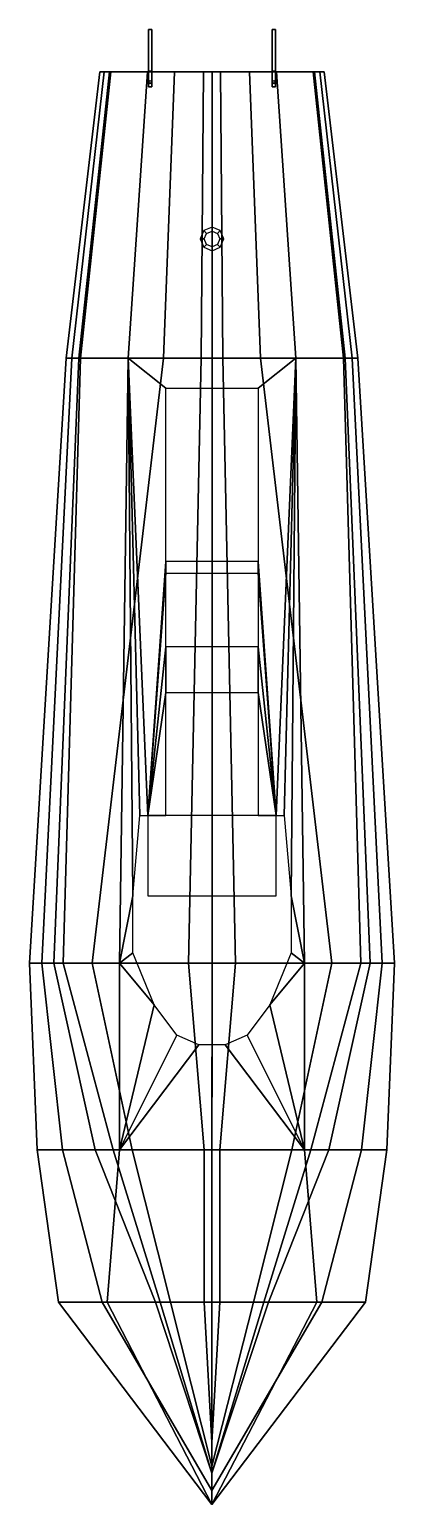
# Model space of a CAD drawing. Extents: x -2.3 to 2.3, y -9.1 to 9.7.
import ezdxf

# ---------------------------------------------------------------- set-up
doc = ezdxf.new("R2010")
doc.units = 0
doc.layers.get('0').update_dxf_attribs({"linetype": 'CONTINUOUS'})

msp = doc.modelspace()

# ---------------------------------------------------------------- linework, layer by layer
for points in [[(-0.81, 9.669999999999998, -0.34), (-0.81, 9.669999999999998, -1.09), (-0.81, 9.140000000000002, -1.09), (-0.81, 9.140000000000002, -0.25)], [(-0.7700000000000001, 9.669999999999998, -0.34), (-0.7700000000000001, 9.669999999999998, -1.09), (-0.81, 9.669999999999998, -1.09), (-0.81, 9.669999999999998, -0.34)], [(-0.81, 9.140000000000002, -1.09), (-0.81, 9.669999999999998, -1.09), (-0.7700000000000001, 9.669999999999998, -1.09), (-0.7700000000000001, 9.140000000000002, -1.09)], [(-0.7700000000000001, 9.140000000000002, -0.25), (-0.7700000000000001, 9.669999999999998, -0.34), (-0.81, 9.669999999999998, -0.34), (-0.81, 9.140000000000002, -0.25)], [(-0.7700000000000001, 9.140000000000002, -1.09), (-0.7700000000000001, 9.669999999999998, -1.09), (-0.7700000000000001, 9.669999999999998, -0.34), (-0.7700000000000001, 9.140000000000002, -0.25)], [(0.81, 9.669999999999998, -0.34), (0.81, 9.669999999999998, -1.09), (0.7700000000000001, 9.669999999999998, -1.09), (0.7700000000000001, 9.669999999999998, -0.34)], [(0.7700000000000001, 9.669999999999998, -0.34), (0.7700000000000001, 9.669999999999998, -1.09), (0.7700000000000001, 9.140000000000002, -1.09), (0.7700000000000001, 9.140000000000002, -0.25)], [(0.7700000000000001, 9.140000000000002, -1.09), (0.7700000000000001, 9.669999999999998, -1.09), (0.81, 9.669999999999998, -1.09), (0.81, 9.140000000000002, -1.09)], [(0.81, 9.140000000000002, -0.25), (0.81, 9.669999999999998, -0.34), (0.7700000000000001, 9.669999999999998, -0.34), (0.7700000000000001, 9.140000000000002, -0.25)], [(0.81, 9.140000000000002, -1.09), (0.81, 9.669999999999998, -1.09), (0.81, 9.669999999999998, -0.34), (0.81, 9.140000000000002, -0.25)], [(-0.8230439999999981, 9.129999999999999, 1.286112), (-1.430711999999997, 9.129999999999999, 1.216883999999999), (-1.859999999999998, 5.479999999999997, 1.27), (-1.069999999999999, 5.479999999999997, 1.36)], [(-1.430711999999997, 9.129999999999999, 1.216883999999999), (-1.376867999999997, 9.129999999999999, 1.032276), (-1.789999999999998, 5.479999999999997, 1.03), (-1.859999999999998, 5.479999999999997, 1.27)], [(-1.376867999999997, 9.129999999999999, 1.032276), (-1.307639999999997, 9.129999999999999, 0.0576880000000001), (-1.699999999999998, 5.479999999999997, 0.1400000000000003), (-1.789999999999998, 5.479999999999997, 1.03)], [(-1.307639999999997, 9.129999999999999, 0.0576880000000001), (-1.292255999999997, 9.129999999999999, -0.2653759999999999), (-1.679999999999998, 5.479999999999997, -0.2799999999999999), (-1.699999999999998, 5.479999999999997, 0.1400000000000003)], [(-1.292255999999997, 9.129999999999999, -0.2653759999999999), (-0.4769039999999988, 9.129999999999999, -0.3346039999999998), (-0.62, 5.479999999999997, -0.3699999999999997), (-1.679999999999998, 5.479999999999997, -0.2799999999999999)], [(1.430712000000001, 9.129999999999999, 1.216883999999999), (1.376868000000001, 9.129999999999999, 1.032276), (-1.376867999999997, 9.129999999999999, 1.032276), (-1.430711999999997, 9.129999999999999, 1.216883999999999)], [(0.8230440000000022, 9.129999999999999, 1.286112), (1.430712000000001, 9.129999999999999, 1.216883999999999), (-1.430711999999997, 9.129999999999999, 1.216883999999999), (-0.8230439999999981, 9.129999999999999, 1.286112)], [(1.376868000000001, 9.129999999999999, 1.032276), (1.307640000000001, 9.129999999999999, 0.0576880000000001), (-1.307639999999997, 9.129999999999999, 0.0576880000000001), (-1.376867999999997, 9.129999999999999, 1.032276)], [(1.307640000000001, 9.129999999999999, 0.0576880000000001), (1.292256000000001, 9.129999999999999, -0.2653759999999999), (-1.292255999999997, 9.129999999999999, -0.2653759999999999), (-1.307639999999997, 9.129999999999999, 0.0576880000000001)], [(1.292256000000001, 9.129999999999999, -0.2653759999999999), (0.4769040000000028, 9.129999999999999, -0.3346039999999998), (-0.4769039999999988, 9.129999999999999, -0.3346039999999998), (-1.292255999999998, 9.129999999999999, -0.2653759999999999)], [(-1.069999999999999, 5.479999999999997, 1.36), (1.070000000000001, 5.479999999999997, 1.36), (0.8230440000000022, 9.129999999999999, 1.286112), (-0.8230439999999981, 9.129999999999999, 1.286112)], [(-0.81, 9.140000000000002, -0.25), (-0.81, 9.140000000000002, -0.6900000000000001), (-0.7700000000000001, 9.140000000000002, -0.6900000000000001), (-0.7700000000000001, 9.140000000000002, -0.25)], [(-0.81, 9.14, -0.6900000000000001), (-0.81, 9.14, -0.95), (-0.81, 8.94, -0.7400000000000001), (-0.81, 8.94, -0.6900000000000001)], [(-0.7700000000000001, 8.94, -0.6900000000000001), (-0.7700000000000001, 9.14, -0.6900000000000001), (-0.81, 9.14, -0.6900000000000001), (-0.81, 8.94, -0.6900000000000001)], [(-0.81, 8.94, -0.7400000000000001), (-0.81, 9.14, -0.95), (-0.7700000000000001, 9.14, -0.95), (-0.7700000000000001, 8.94, -0.7400000000000001)], [(-0.81, 9.140000000000002, -0.95), (-0.81, 9.140000000000002, -1.09), (-0.7700000000000001, 9.140000000000002, -1.09), (-0.7700000000000001, 9.140000000000002, -0.95)], [(-0.7700000000000001, 8.94, -0.7400000000000001), (-0.7700000000000001, 9.14, -0.95), (-0.7700000000000001, 9.14, -0.6900000000000001), (-0.7700000000000001, 8.94, -0.6900000000000001)], [(-0.4769039999999988, 9.129999999999999, -0.3346039999999998), (-0.1076879999999984, 9.129999999999999, -0.3730639999999999), (-0.1399999999999995, 5.479999999999997, -0.4200000000000001), (-0.62, 5.479999999999997, -0.3699999999999997)], [(0.4769040000000027, 9.129999999999999, -0.3346039999999998), (0.1076880000000025, 9.129999999999999, -0.3730639999999999), (-0.1076879999999984, 9.129999999999999, -0.3730639999999999), (-0.4769039999999993, 9.129999999999999, -0.3346039999999998)], [(4.7e-15, 5.479999999999997, -0.4600000000000001), (-0.1399999999999995, 5.479999999999997, -0.4200000000000001), (-0.1076879999999984, 9.129999999999999, -0.3730639999999999), (-7e-16, 9.129999999999999, -0.4038320000000001)], [(0.1076880000000025, 9.129999999999999, -0.3730639999999999), (-7e-16, 9.129999999999999, -0.4038320000000001), (-7e-16, 9.129999999999999, -0.4038320000000001), (-0.1076879999999989, 9.129999999999999, -0.3730639999999999)], [(-7e-16, 9.129999999999999, -0.4038320000000001), (0.1076880000000024, 9.129999999999999, -0.3730639999999999), (0.1400000000000017, 5.479999999999997, -0.4200000000000001), (4.7e-15, 5.479999999999997, -0.4600000000000001)], [(0.6200000000000021, 5.479999999999997, -0.3699999999999997), (0.1400000000000017, 5.479999999999997, -0.4200000000000001), (0.1076880000000024, 9.129999999999999, -0.3730639999999999), (0.4769040000000028, 9.129999999999999, -0.3346039999999998)], [(1.68, 5.479999999999997, -0.2799999999999999), (0.6200000000000021, 5.479999999999997, -0.3699999999999997), (0.4769040000000028, 9.129999999999999, -0.3346039999999998), (1.292256000000001, 9.129999999999999, -0.2653759999999999)], [(0.7700000000000001, 9.140000000000002, -0.95), (0.7700000000000001, 9.140000000000002, -1.09), (0.81, 9.140000000000002, -1.09), (0.81, 9.140000000000002, -0.95)], [(0.7700000000000001, 9.140000000000002, -0.25), (0.7700000000000001, 9.140000000000002, -0.6900000000000001), (0.81, 9.140000000000002, -0.6900000000000001), (0.81, 9.140000000000002, -0.25)], [(0.7700000000000001, 9.14, -0.6900000000000001), (0.7700000000000001, 9.14, -0.95), (0.7700000000000001, 8.94, -0.7400000000000001), (0.7700000000000001, 8.94, -0.6900000000000001)], [(0.7700000000000001, 8.94, -0.7400000000000001), (0.7700000000000001, 9.14, -0.95), (0.81, 9.14, -0.95), (0.81, 8.94, -0.7400000000000001)], [(0.81, 8.94, -0.6900000000000001), (0.81, 9.14, -0.6900000000000001), (0.7700000000000001, 9.14, -0.6900000000000001), (0.7700000000000001, 8.94, -0.6900000000000001)], [(0.81, 8.94, -0.7400000000000001), (0.81, 9.14, -0.95), (0.81, 9.14, -0.6900000000000001), (0.81, 8.94, -0.6900000000000001)], [(1.070000000000001, 5.479999999999997, 1.36), (1.86, 5.479999999999997, 1.27), (1.430712000000001, 9.129999999999999, 1.216883999999999), (0.8230440000000022, 9.129999999999999, 1.286112)], [(1.7, 5.479999999999997, 0.1400000000000001), (1.68, 5.479999999999997, -0.2799999999999999), (1.292256000000001, 9.129999999999999, -0.2653759999999999), (1.307640000000001, 9.129999999999999, 0.0576880000000001)], [(1.79, 5.479999999999997, 1.03), (1.7, 5.479999999999997, 0.1400000000000001), (1.307640000000001, 9.129999999999999, 0.0576880000000001), (1.376868000000001, 9.129999999999999, 1.032276)], [(1.86, 5.479999999999997, 1.27), (1.79, 5.479999999999997, 1.03), (1.376868000000001, 9.129999999999999, 1.032276), (1.430712000000001, 9.129999999999999, 1.216883999999999)], [(-0.7900000000000001, 9.02, -0.6900000000000001), (-0.81, 9, -0.6900000000000001), (-0.81, 9, -0.28), (-0.7900000000000001, 9.02, -0.28)], [(-0.81, 9, -0.6900000000000001), (-0.7900000000000001, 8.98, -0.6900000000000001), (-0.7900000000000001, 8.98, -0.28), (-0.81, 9, -0.28)], [(-0.81, 8.94, -0.6900000000000001), (-0.81, 8.94, -0.7400000000000001), (-0.7700000000000001, 8.94, -0.7400000000000001), (-0.7700000000000001, 8.94, -0.6900000000000001)], [(-0.7700000000000001, 9, -0.6900000000000001), (-0.7900000000000001, 9.02, -0.6900000000000001), (-0.7900000000000001, 9.02, -0.28), (-0.7700000000000001, 9, -0.28)], [(-0.7900000000000001, 8.98, -0.6900000000000001), (-0.7700000000000001, 9, -0.6900000000000001), (-0.7700000000000001, 9, -0.28), (-0.7900000000000001, 8.98, -0.28)], [(0.7900000000000001, 9.02, -0.6900000000000001), (0.7700000000000001, 9, -0.6900000000000001), (0.7700000000000001, 9, -0.28), (0.7900000000000001, 9.02, -0.28)], [(0.7700000000000001, 9, -0.6900000000000001), (0.7900000000000001, 8.98, -0.6900000000000001), (0.7900000000000001, 8.98, -0.28), (0.7700000000000001, 9, -0.28)], [(0.7700000000000001, 8.94, -0.6900000000000001), (0.7700000000000001, 8.94, -0.7400000000000001), (0.81, 8.94, -0.7400000000000001), (0.81, 8.94, -0.6900000000000001)], [(0.81, 9, -0.6900000000000001), (0.7900000000000001, 9.02, -0.6900000000000001), (0.7900000000000001, 9.02, -0.28), (0.81, 9, -0.28)], [(0.7900000000000001, 8.98, -0.6900000000000001), (0.81, 9, -0.6900000000000001), (0.81, 9, -0.28), (0.7900000000000001, 8.98, -0.28)], [(0, 7.150000016824659, 1.309999995346705), (-0.1060660171779821, 7.106066034002641, 1.309999995346705), (-0.0707106781186548, 7.070710694943313, 2.159999995346705), (0, 7.100000016824659, 2.159999995346705)], [(0.1060660171779821, 7.106066034002641, 1.309999995346705), (0, 7.150000016824659, 1.309999995346705), (0, 7.100000016824659, 2.159999995346705), (0.0707106781186548, 7.070710694943313, 2.159999995346705)], [(-0.1060660171779821, 7.106066034002641, 1.309999995346705), (-0.15, 7.000000016824658, 1.309999995346705), (-0.1, 7.000000016824658, 2.159999995346705), (-0.0707106781186548, 7.070710694943313, 2.159999995346705)], [(-0.15, 7.000000016824658, 1.309999995346705), (-0.1060660171779821, 6.893933999646677, 1.309999995346705), (-0.0707106781186548, 6.929289338706004, 2.159999995346705), (-0.1, 7.000000016824658, 2.159999995346705)], [(0.15, 7.000000016824658, 1.309999995346705), (0.1060660171779821, 7.106066034002641, 1.309999995346705), (0.0707106781186548, 7.070710694943313, 2.159999995346705), (0.1, 7.000000016824658, 2.159999995346705)], [(0.1060660171779821, 6.893933999646677, 1.309999995346705), (0.15, 7.000000016824658, 1.309999995346705), (0.1, 7.000000016824658, 2.159999995346705), (0.0707106781186547, 6.929289338706004, 2.159999995346705)], [(-0.1060660171779821, 6.893933999646677, 1.309999995346705), (0, 6.850000016824659, 1.309999995346705), (0, 6.900000016824659, 2.159999995346705), (-0.0707106781186548, 6.929289338706004, 2.159999995346705)], [(0, 6.850000016824659, 1.309999995346705), (0.1060660171779821, 6.893933999646677, 1.309999995346705), (0.0707106781186547, 6.929289338706004, 2.159999995346705), (0, 6.900000016824659, 2.159999995346705)], [(-1.859999999999998, 5.479999999999997, 1.27), (-1.789999999999998, 5.479999999999997, 1.03), (-2.170000000000006, -2.230000000000002, 0.8900000000000003), (-2.330000000000002, -2.230000000000002, 1.3)], [(-1.069999999999999, 5.479999999999997, 1.36), (-1.859999999999998, 5.479999999999997, 1.27), (-2.330000000000002, -2.230000000000002, 1.3), (-1.179999999999996, -2.230000000000003, 1.5)], [(-1.789999999999998, 5.479999999999997, 1.03), (-1.699999999999998, 5.479999999999997, 0.1400000000000001), (-2.02, -2.230000000000002, 0.28), (-2.170000000000006, -2.230000000000002, 0.8900000000000003)], [(-1.699999999999998, 5.479999999999997, 0.1400000000000001), (-1.679999999999998, 5.479999999999997, -0.2799999999999999), (-1.900000000000002, -2.230000000000002, -0.4200000000000001), (-2.02, -2.230000000000002, 0.28)], [(-1.679999999999998, 5.479999999999997, -0.2799999999999999), (-0.62, 5.479999999999997, -0.3699999999999997), (-1.530000000000005, -2.230000000000003, -0.4200000000000001), (-1.900000000000002, -2.230000000000002, -0.4200000000000001)], [(-0.62, 5.479999999999997, -0.3699999999999997), (-0.1399999999999995, 5.479999999999997, -0.4200000000000001), (-0.3000000000000051, -2.230000000000003, -0.6399999999999998), (-1.530000000000005, -2.230000000000003, -0.4200000000000001)], [(-8e-16, -2.230000000000003, -0.7400000000000003), (-0.3000000000000051, -2.230000000000003, -0.6399999999999998), (-0.1399999999999995, 5.479999999999997, -0.4200000000000001), (4.7e-15, 5.479999999999997, -0.4600000000000001)], [(4.7e-15, 5.479999999999997, -0.4600000000000001), (0.1400000000000017, 5.479999999999997, -0.4200000000000001), (0.3000000000000035, -2.230000000000003, -0.6399999999999998), (-8e-16, -2.230000000000003, -0.7400000000000003)], [(1.530000000000003, -2.230000000000003, -0.4200000000000001), (0.3000000000000035, -2.230000000000003, -0.6399999999999998), (0.1400000000000017, 5.479999999999997, -0.4200000000000001), (0.6200000000000021, 5.479999999999997, -0.3699999999999997)], [(1.900000000000001, -2.230000000000003, -0.4200000000000001), (1.530000000000003, -2.230000000000003, -0.4200000000000001), (0.6200000000000021, 5.479999999999997, -0.3699999999999997), (1.68, 5.479999999999997, -0.2799999999999999)], [(1.179999999999995, -2.230000000000003, 1.5), (2.33, -2.230000000000003, 1.3), (1.86, 5.479999999999997, 1.27), (1.070000000000001, 5.479999999999997, 1.36)], [(2.019999999999998, -2.230000000000003, 0.28), (1.900000000000001, -2.230000000000003, -0.4200000000000001), (1.68, 5.479999999999997, -0.2799999999999999), (1.7, 5.479999999999997, 0.1400000000000001)], [(2.170000000000004, -2.230000000000003, 0.8900000000000003), (2.019999999999998, -2.230000000000003, 0.28), (1.7, 5.479999999999997, 0.1400000000000001), (1.79, 5.479999999999997, 1.03)], [(2.33, -2.230000000000003, 1.3), (2.170000000000004, -2.230000000000003, 0.8900000000000003), (1.79, 5.479999999999997, 1.03), (1.86, 5.479999999999997, 1.27)], [(-1.179999999999996, -2.230000000000003, 1.5), (-2.330000000000002, -2.230000000000002, 1.3), (-2.230000000000001, -4.610000000000005, 1.3), (-1.179999999999997, -4.610000000000005, 1.5)], [(-2.330000000000002, -2.230000000000002, 1.3), (-2.170000000000006, -2.230000000000002, 0.8900000000000003), (-1.910000000000001, -4.610000000000005, 0.8900000000000007), (-2.230000000000001, -4.610000000000005, 1.3)], [(-2.170000000000006, -2.230000000000002, 0.8900000000000003), (-2.02, -2.230000000000002, 0.28), (-1.490000000000003, -4.610000000000005, 0.2799999999999996), (-1.910000000000001, -4.610000000000005, 0.8900000000000007)], [(-2.02, -2.230000000000002, 0.28), (-1.900000000000002, -2.230000000000002, -0.4200000000000001), (-1.260000000000002, -4.610000000000005, -0.0499999999999999), (-1.490000000000003, -4.610000000000005, 0.2799999999999996)], [(-1.900000000000002, -2.230000000000002, -0.4200000000000001), (-1.530000000000005, -2.230000000000003, -0.4200000000000001), (-1.02, -4.610000000000005, -0.1000000000000002), (-1.260000000000002, -4.610000000000005, -0.0499999999999999)], [(-1.530000000000005, -2.230000000000003, -0.4200000000000001), (-0.3000000000000051, -2.230000000000003, -0.6399999999999998), (-0.1000000000000028, -4.610000000000005, -0.6399999999999993), (-1.02, -4.610000000000005, -0.1000000000000002)], [(-1.4e-15, -4.609999999999998, -0.7399999999999999), (-0.1000000000000028, -4.610000000000005, -0.6399999999999993), (-0.3000000000000051, -2.230000000000003, -0.6399999999999998), (-8e-16, -2.230000000000003, -0.7400000000000003)], [(-8e-16, -2.230000000000003, -0.7400000000000003), (0.3000000000000035, -2.230000000000003, -0.6399999999999998), (0.1000000000000001, -4.609999999999998, -0.6399999999999993), (-1.4e-15, -4.609999999999998, -0.7399999999999999)], [(1.019999999999998, -4.610000000000002, -0.1000000000000002), (0.1000000000000001, -4.609999999999998, -0.6399999999999993), (0.3000000000000035, -2.230000000000003, -0.6399999999999998), (1.530000000000003, -2.230000000000003, -0.4200000000000001)], [(1.26, -4.610000000000002, -0.0499999999999999), (1.019999999999998, -4.610000000000002, -0.1000000000000002), (1.530000000000003, -2.230000000000003, -0.4200000000000001), (1.900000000000001, -2.230000000000003, -0.4200000000000001)], [(1.179999999999994, -4.610000000000002, 1.5), (2.229999999999999, -4.610000000000002, 1.3), (2.33, -2.230000000000003, 1.3), (1.179999999999995, -2.230000000000003, 1.5)], [(1.49, -4.610000000000002, 0.2799999999999996), (1.26, -4.610000000000002, -0.0499999999999999), (1.900000000000001, -2.230000000000003, -0.4200000000000001), (2.019999999999998, -2.230000000000003, 0.28)], [(1.909999999999998, -4.610000000000002, 0.8900000000000007), (1.49, -4.610000000000002, 0.2799999999999996), (2.019999999999998, -2.230000000000003, 0.28), (2.170000000000004, -2.230000000000003, 0.8900000000000003)], [(2.229999999999999, -4.610000000000002, 1.3), (1.909999999999998, -4.610000000000002, 0.8900000000000007), (2.170000000000004, -2.230000000000003, 0.8900000000000003), (2.33, -2.230000000000003, 1.3)], [(-2.230000000000001, -4.610000000000005, 1.3), (-1.910000000000001, -4.610000000000005, 0.8900000000000007), (-1.4, -6.550000000000006, 0.8500000000000008), (-1.960000000000002, -6.550000000000006, 1.26)], [(-1.179999999999997, -4.610000000000005, 1.5), (-2.230000000000001, -4.610000000000005, 1.3), (-1.960000000000002, -6.550000000000006, 1.26), (-1.340000000000001, -6.550000000000006, 1.46)], [(-1.910000000000001, -4.610000000000005, 0.8900000000000007), (-1.490000000000003, -4.610000000000005, 0.2799999999999996), (-0.7200000000000008, -6.550000000000006, 0.2399999999999995), (-1.4, -6.550000000000006, 0.8500000000000008)], [(-1.490000000000003, -4.610000000000005, 0.2799999999999996), (-1.260000000000002, -4.610000000000005, -0.0499999999999999), (-0.660000000000002, -6.550000000000006, 0.1399999999999999), (-0.7200000000000008, -6.550000000000006, 0.2399999999999995)], [(-1.4e-15, -4.610000000000009, 1.529999999999999), (-1.179999999999997, -4.610000000000005, 1.5), (-1.340000000000001, -6.550000000000006, 1.46), (-1.8e-15, -6.550000000000006, 1.489999999999999)], [(-1.260000000000002, -4.610000000000005, -0.0499999999999999), (-1.02, -4.610000000000005, -0.1000000000000002), (-0.530000000000003, -6.550000000000006, 0.0199999999999998), (-0.660000000000002, -6.550000000000006, 0.1399999999999999)], [(-1.02, -4.610000000000005, -0.1000000000000002), (-0.1000000000000028, -4.610000000000005, -0.6399999999999993), (-0.1000000000000032, -6.550000000000006, -0.4700000000000001), (-0.530000000000003, -6.550000000000006, 0.0199999999999998)], [(-1.8e-15, -6.549999999999999, -0.6400000000000001), (-0.1000000000000032, -6.550000000000006, -0.4700000000000001), (-0.1000000000000028, -4.610000000000005, -0.6399999999999993), (-1.4e-15, -4.609999999999998, -0.7399999999999999)], [(-1.4e-15, -4.609999999999998, -0.7399999999999999), (0.1000000000000001, -4.609999999999998, -0.6399999999999993), (0.0999999999999996, -6.549999999999999, -0.4700000000000001), (-1.8e-15, -6.549999999999999, -0.6400000000000001)], [(-1.8e-15, -6.550000000000006, 1.489999999999999), (1.339999999999998, -6.549999999999999, 1.46), (1.179999999999994, -4.610000000000002, 1.5), (-1.4e-15, -4.610000000000009, 1.529999999999999)], [(0.5299999999999992, -6.549999999999999, 0.0199999999999998), (0.0999999999999996, -6.549999999999999, -0.4700000000000001), (0.1000000000000001, -4.609999999999998, -0.6399999999999993), (1.019999999999998, -4.610000000000002, -0.1000000000000002)], [(0.6599999999999983, -6.549999999999999, 0.1399999999999999), (0.5299999999999992, -6.549999999999999, 0.0199999999999998), (1.019999999999998, -4.610000000000002, -0.1000000000000002), (1.26, -4.610000000000002, -0.0499999999999999)], [(0.719999999999997, -6.549999999999999, 0.2399999999999995), (0.6599999999999983, -6.549999999999999, 0.1399999999999999), (1.26, -4.610000000000002, -0.0499999999999999), (1.49, -4.610000000000002, 0.2799999999999996)], [(1.399999999999996, -6.549999999999999, 0.8500000000000008), (0.719999999999997, -6.549999999999999, 0.2399999999999995), (1.49, -4.610000000000002, 0.2799999999999996), (1.909999999999998, -4.610000000000002, 0.8900000000000007)], [(1.339999999999998, -6.549999999999999, 1.46), (1.959999999999999, -6.549999999999999, 1.26), (2.229999999999999, -4.610000000000002, 1.3), (1.179999999999994, -4.610000000000002, 1.5)], [(1.959999999999999, -6.549999999999999, 1.26), (1.399999999999996, -6.549999999999999, 0.8500000000000008), (1.909999999999998, -4.610000000000002, 0.8900000000000007), (2.229999999999999, -4.610000000000002, 1.3)], [(-1.960000000000002, -6.550000000000006, 1.26), (-1.4, -6.550000000000006, 0.8500000000000008), (-2.4e-15, -8.950000000000003, 0.7800000000000001), (-2.5e-15, -9.130000000000003, 1.34)], [(-1.340000000000001, -6.550000000000006, 1.46), (-1.960000000000002, -6.550000000000006, 1.26), (-2.5e-15, -9.130000000000003, 1.34)], [(-1.4, -6.550000000000006, 0.8500000000000008), (-0.7200000000000008, -6.550000000000006, 0.2399999999999995), (-2.4e-15, -8.730000000000002, 0.18), (-2.4e-15, -8.950000000000003, 0.7800000000000001)], [(-1.8e-15, -6.549999999999999, 1.489999999999999), (-1.340000000000001, -6.550000000000006, 1.46), (-2.5e-15, -9.130000000000003, 1.34)], [(-0.7200000000000008, -6.550000000000006, 0.2399999999999995), (-0.660000000000002, -6.550000000000006, 0.1399999999999999), (-2.4e-15, -8.730000000000002, 0.18)], [(-0.660000000000002, -6.550000000000006, 0.1399999999999999), (-0.530000000000003, -6.550000000000006, 0.0199999999999998), (-2.3e-15, -8.640000000000004, 0.0199999999999998), (-2.4e-15, -8.730000000000002, 0.18)], [(-0.530000000000003, -6.550000000000006, 0.0199999999999998), (-0.1000000000000032, -6.550000000000006, -0.4700000000000001), (-2.3e-15, -8.340000000000003, -0.36), (-2.3e-15, -8.640000000000004, 0.0199999999999998)], [(-2.2e-15, -7.950000000000001, -0.5299999999999999), (-2.3e-15, -8.340000000000003, -0.36), (-0.1000000000000032, -6.550000000000006, -0.4700000000000001), (-1.8e-15, -6.549999999999999, -0.6400000000000001)], [(-2.4e-15, -8.730000000000002, 0.18), (-2.4e-15, -8.730000000000002, 0.18), (0.6599999999999983, -6.549999999999999, 0.1399999999999999), (0.719999999999997, -6.549999999999999, 0.2399999999999995)], [(-2.3e-15, -8.640000000000004, 0.0199999999999998), (-2.3e-15, -8.340000000000003, -0.36), (0.0999999999999996, -6.549999999999999, -0.4700000000000001), (0.5299999999999992, -6.549999999999999, 0.0199999999999998)], [(-1.8e-15, -6.549999999999999, -0.6400000000000001), (0.0999999999999996, -6.549999999999999, -0.4700000000000001), (-2.3e-15, -8.340000000000003, -0.36), (-2.2e-15, -7.950000000000001, -0.5299999999999999)], [(-2.4e-15, -8.730000000000002, 0.18), (-2.3e-15, -8.640000000000004, 0.0199999999999998), (0.5299999999999992, -6.549999999999999, 0.0199999999999998), (0.6599999999999983, -6.549999999999999, 0.1399999999999999)], [(-2.5e-15, -9.130000000000003, 1.34), (-2.5e-15, -9.130000000000003, 1.34), (1.959999999999999, -6.549999999999999, 1.26), (1.339999999999998, -6.549999999999999, 1.46)], [(-2.4e-15, -8.950000000000003, 0.7800000000000001), (-2.4e-15, -8.730000000000002, 0.18), (0.719999999999997, -6.549999999999999, 0.2399999999999995), (1.399999999999996, -6.549999999999999, 0.8500000000000008)], [(-2.5e-15, -9.130000000000003, 1.34), (-2.4e-15, -8.950000000000003, 0.7800000000000001), (1.399999999999996, -6.549999999999999, 0.8500000000000008), (1.959999999999999, -6.549999999999999, 1.26)], [(-2.5e-15, -9.130000000000003, 1.34), (-2.5e-15, -9.130000000000003, 1.34), (1.339999999999998, -6.549999999999999, 1.46), (-1.8e-15, -6.549999999999999, 1.489999999999999)]]:
    msp.add_3dface(points)
at = {"color": 2}
for points in [[(-1.069999999999999, 5.479999999999996, 1.36), (-1.179999999999996, -2.230000000000003, 1.5), (-1.01, -1.37, 1.504322033898305)], [(-1.069999999999999, 5.479999999999987, 1.36), (-1.01, -1.369999999999999, 1.504322033898305), (-0.9200000000000008, -0.3500000000000001, 1.506610169491525)], [(-0.9200000000000008, -0.3500000000000005, 1.506610169491525), (-0.8200000000000011, -0.3500000000000001, 1.509152542372881), (-1.069999999999998, 5.479999999999982, 1.36)], [(1.070000000000001, 5.479999999999996, 1.36), (-1.069999999999999, 5.480000000000002, 1.36), (-0.589999999999999, 5.100000000000001, 1.36972177806204), (0.590000000000001, 5.1, 1.36972177806204)], [(-0.589999999999999, 5.1, 1.36972177806204), (-1.069999999999993, 5.479999999999997, 1.36), (-0.8200000000000011, -0.3500000000000001, 1.509152542372881), (-0.5899999999999992, 2.89, 1.426261592580748)], [(1.070000000000001, 5.479999999999999, 1.36), (0.590000000000001, 5.1, 1.36972177806204), (0.5900000000000007, 2.89, 1.426261592580748), (0.8200000000000011, -0.3499999999999979, 1.509152542372881)], [(0.8200000000000011, -0.3500000000000005, 1.509152542372881), (0.9200000000000008, -0.3499999999999996, 1.506610169491525), (1.070000000000001, 5.479999999999997, 1.36)], [(0.9200000000000008, -0.3500000000000001, 1.506610169491525), (1.01, -1.369999999999996, 1.504322033898305), (1.070000000000001, 5.479999999999997, 1.36)], [(1.01, -1.369999999999995, 1.504322033898305), (1.179999999999995, -2.230000000000003, 1.5), (1.070000000000001, 5.479999999999997, 1.36)], [(-0.5899999999999997, 2.890000000000001, 1.426261592580748), (-0.8200000000000011, -0.3500000000000001, 1.509152542372881), (-0.8200000000000011, -0.3500000000000001, 1.509152542372881), (-0.5899999999999997, 2.740000000000001, 1.430099136552606)], [(0.5900000000000006, 2.890000000000001, 1.426261592580748), (-0.5899999999999992, 2.89, 1.426261592580748), (-0.5899999999999995, 2.74, 1.430099136552606), (0.5900000000000006, 2.740000000000001, 1.430099136552606)], [(0.5900000000000007, 2.890000000000001, 1.426261592580748), (0.5900000000000011, 2.739999999999994, 1.430099136552606), (0.5900000000000011, 2.739999999999994, 1.430099136552606), (0.8200000000000013, -0.3499999999999988, 1.509152542372881)], [(-0.5899999999999995, 2.74, 1.430099136552606), (-0.8200000000000011, -0.3500000000000005, 1.509152542372881), (-0.8200000000000011, -0.3500000000000005, 1.509152542372881), (-0.5899999999999997, 1.799999999999997, 1.454147745442916)], [(0.5900000000000006, 2.74, 1.430099136552606), (0.590000000000001, 1.799999999999991, 1.454147745442916), (0.590000000000001, 1.799999999999991, 1.454147745442916), (0.8200000000000013, -0.3500000000000007, 1.509152542372881)], [(-0.5899999999999994, 1.799999999999997, 1.454147745442916), (-0.8200000000000018, -0.3500000000000094, 1.509152542372881), (-0.8200000000000018, -0.3500000000000094, 1.509152542372881), (-0.5899999999999997, 1.219999999999999, 1.468986248800767)], [(0.5900000000000004, 1.799999999999999, 1.454147745442916), (-0.5899999999999997, 1.799999999999997, 1.454147745442916), (-0.5899999999999995, 1.220000000000002, 1.468986248800767), (0.5900000000000006, 1.220000000000004, 1.468986248800767)], [(0.590000000000001, 1.800000000000004, 1.454147745442916), (0.5900000000000006, 1.219999999999999, 1.468986248800767), (0.5900000000000006, 1.219999999999999, 1.468986248800767), (0.8200000000000011, -0.3499999999999996, 1.509152542372881)], [(-0.5899999999999992, 1.220000000000002, 1.468986248800767), (-0.8200000000000004, -0.3500000000000001, 1.509152542372881), (-0.8200000000000004, -0.3500000000000001, 1.509152542372881), (-0.59, -0.3500000000000001, 1.509152542372881)], [(0.5900000000000006, 1.220000000000004, 1.468986248800767), (0.5900000000000001, -0.3499999999999996, 1.509152542372881), (0.5900000000000001, -0.3499999999999996, 1.509152542372881), (0.8200000000000006, -0.3499999999999996, 1.509152542372881)], [(0.8200000000000011, -0.3500000000000001, 1.53), (-0.8200000000000011, -0.3499999999999996, 1.53), (-0.8200000000000011, -1.37, 1.53), (0.8200000000000011, -1.37, 1.53)], [(-1.01, -1.37, 1.504322033898305), (-1.179999999999996, -2.230000000000003, 1.5), (-1.01, -2.1, 1.504322033898305)], [(1.01, -2.1, 1.504322033898305), (1.01, -2.1, 1.504322033898305), (1.179999999999995, -2.230000000000002, 1.5), (1.010000000000001, -1.369999999999999, 1.504322033898305)], [(-1.01, -2.1, 1.504322033898305), (-1.179999999999996, -2.230000000000003, 1.5), (-0.7400000000000011, -2.76, 1.511186440677966)], [(-0.7400000000000011, -2.76, 1.511186440677966), (-1.179999999999996, -2.230000000000003, 1.5), (-1.179999999999997, -4.610000000000005, 1.5)], [(0.7400000000000042, -2.759999999999996, 1.511186440677966), (0.7400000000000042, -2.759999999999996, 1.511186440677966), (1.179999999999995, -2.230000000000003, 1.5), (1.010000000000001, -2.099999999999999, 1.504322033898305)], [(1.179999999999995, -4.610000000000002, 1.5), (1.179999999999995, -4.610000000000002, 1.5), (1.179999999999995, -2.230000000000003, 1.5), (0.7400000000000011, -2.759999999999999, 1.511186440677966)], [(-0.4500000000000002, -3.149999999999999, 1.518559322033898), (-0.7400000000000011, -2.76, 1.511186440677966), (-1.179999999999997, -4.610000000000005, 1.5)], [(1.179999999999994, -4.610000000000002, 1.5), (1.179999999999994, -4.610000000000002, 1.5), (0.7400000000000011, -2.76, 1.511186440677966), (0.4500000000000003, -3.149999999999999, 1.518559322033898)], [(-0.1700000000000008, -3.27, 1.525677966101694), (-0.4500000000000002, -3.149999999999999, 1.518559322033898), (-1.179999999999997, -4.610000000000005, 1.5), (-1.179999999999996, -4.610000000000003, 1.5)], [(1.179999999999994, -4.610000000000002, 1.5), (1.179999999999994, -4.610000000000002, 1.5), (0.4500000000000002, -3.149999999999999, 1.518559322033898), (0.1700000000000008, -3.27, 1.525677966101694)], [(-1e-15, -3.27, 1.529999999999999), (-0.1700000000000008, -3.27, 1.525677966101694), (-1.179999999999997, -4.610000000000005, 1.5), (-1.4e-15, -4.609999999999998, 1.529999999999999)], [(-1.4e-15, -4.609999999999998, 1.529999999999999), (1.179999999999994, -4.610000000000002, 1.5), (0.1700000000000008, -3.27, 1.525677966101694), (1.64e-14, -3.27, 1.53)]]:
    msp.add_3dface(points, dxfattribs=at)

doc.saveas('drawing.dxf')
